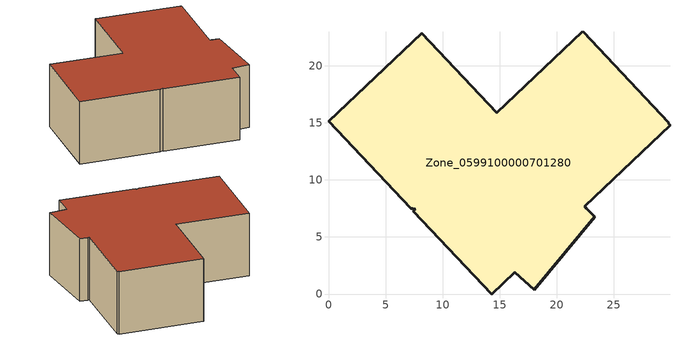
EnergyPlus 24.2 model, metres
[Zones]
Zone_0599100000701280
 floor ground (C_G): 14.3,0 7.44,7.26 7.61,7.41 7.21,7.52 0,15.15 8.18,22.87 14.75,15.9 22.23,22.97 22.28,22.92 22.32,22.97 29.82,15.01 29.76,14.95 29.93,14.77 22.46,7.71 22.59,7.53 23.32,6.78 18.03,0.38 16.3,1.89 z0
 wall outside (C_F): 8.18,22.87 0,15.15 7.21,7.52 7.61,7.41 7.44,7.26 14.3,0 16.3,1.89 18.03,0.38 23.32,6.78 22.59,7.53 22.46,7.71 29.93,14.77 29.76,14.95 29.82,15.01 22.32,22.97 22.28,22.92 22.23,22.97 14.75,15.9 8.18,22.87 z0:8.51
 roof outside (C_R): 7.44,7.26 14.3,0 16.3,1.89 18.03,0.38 23.32,6.78 22.59,7.53 22.46,7.71 29.93,14.77 29.76,14.95 29.82,15.01 22.32,22.97 22.28,22.92 22.23,22.97 14.75,15.9 8.18,22.87 0,15.15 7.21,7.52 7.61,7.41 z8.51
[BUILDING]
Pand.0599100000701280: North Axis=0; Terrain=City; Loads Convergence Tolerance Value=0.04; Temperature Convergence Tolerance Value=0.4; Solar Distribution=FullExterior; Maximum Number of Warmup Days=25; Minimum Number of Warmup Days=1
[Site:Location]
Rotterdam.The.Hague.AP_ZH_NLD Design_Conditions: Latitude=51.96; Longitude=4.45; Time Zone=1; Elevation=-4.5
[SITE:GROUNDTEMPERATURE:BUILDINGSURFACE]
18, 18, 18, 18, 18, 18, 18, 18, 18, 18, 18, 18
[MATERIAL] Thermal Absorptance=0.9; Solar Absorptance=0.7; Visible Absorptance=0.7
Name | Roughness | Thickness | Conductivity | Density | Specific Heat
G.TC.1992-2005 | MediumSmooth | 0.15 | 0.06 | 540 | 1210
F.TC.1992-2005 | Rough | 0.3 | 0.12 | 1920 | 840
R.TC.1992-2005 | MediumRough | 0.2 | 0.08 | 1500 | 1000
[CONSTRUCTION]
C_G: G.TC.1992-2005
C_F: F.TC.1992-2005
C_R: R.TC.1992-2005
[ZONE]
Zone_0599100000701280: Type=1; Multiplier=1; Ceiling Height=Autocalculate; Volume=Autocalculate; Floor Area=autocalculate; Part of Total Floor Area=Yes
[ZONEINFILTRATION:DESIGNFLOWRATE]
Infil_Zone_0599100000701280: Zone or ZoneList or Space or SpaceList=Zone_0599100000701280; Schedule=AlwaysOn; Design Flow Rate Calculation Method=Flow/Area; Flow Rate per Floor Area=0.0015; Constant Term Coefficient=1; Temperature Term Coefficient=0; Velocity Term Coefficient=0; Velocity Squared Term Coefficient=0
[HVACTEMPLATE:ZONE:IDEALLOADSAIRSYSTEM]
Zone_0599100000701280: Maximum Heating Supply Air Temperature=50; Minimum Cooling Supply Air Temperature=13; Maximum Heating Supply Air Humidity Ratio=0.0156; Minimum Cooling Supply Air Humidity Ratio=0.0077; Heating Limit=NoLimit; Cooling Limit=NoLimit; Dehumidification Control Type=ConstantSensibleHeatRatio; Cooling Sensible Heat Ratio=0.7; Dehumidification Setpoint=60; Humidification Control Type=None; Humidification Setpoint=30; Outdoor Air Method=None; Outdoor Air Flow Rate per Person=0.00944; Outdoor Air Flow Rate per Zone Floor Area=0; Outdoor Air Flow Rate per Zone=0; Demand Controlled Ventilation Type=None; Outdoor Air Economizer Type=NoEconomizer; Heat Recovery Type=None; Sensible Heat Recovery Effectiveness=0.7; Latent Heat Recovery Effectiveness=0.65
[ZONECONTROL:THERMOSTAT]
ThermostatControl_Zone_0599100000701280: Zone or ZoneList=Zone_0599100000701280; Control Type Schedule=DualSetpointControlType; Control 1=Thermostat_Zone_0599100000701280; Temperature Difference Between Cutout And Setpoint=0
[THERMOSTATSETPOINT:DUALSETPOINT]
Thermostat_Zone_0599100000701280: Heating Setpoint Temperature Schedule=HeatingSetpoint_Zone_0599100000701280; Cooling Setpoint Temperature Schedule=CoolingSetpoint_Zone_0599100000701280
[SCHEDULE:COMPACT]
HeatingSetpoint_Zone_0599100000701280: Through: 12/31, For: AllDays, Until: 24:00, 21
CoolingSetpoint_Zone_0599100000701280: Through: 12/31, For: AllDays, Until: 24:00, 24
DualSetpointControlType: Through: 12/31, For: AllDays, Until: 24:00, 4
AlwaysOn: Through: 12/31, For: AllDays, Until: 24:00, 1
